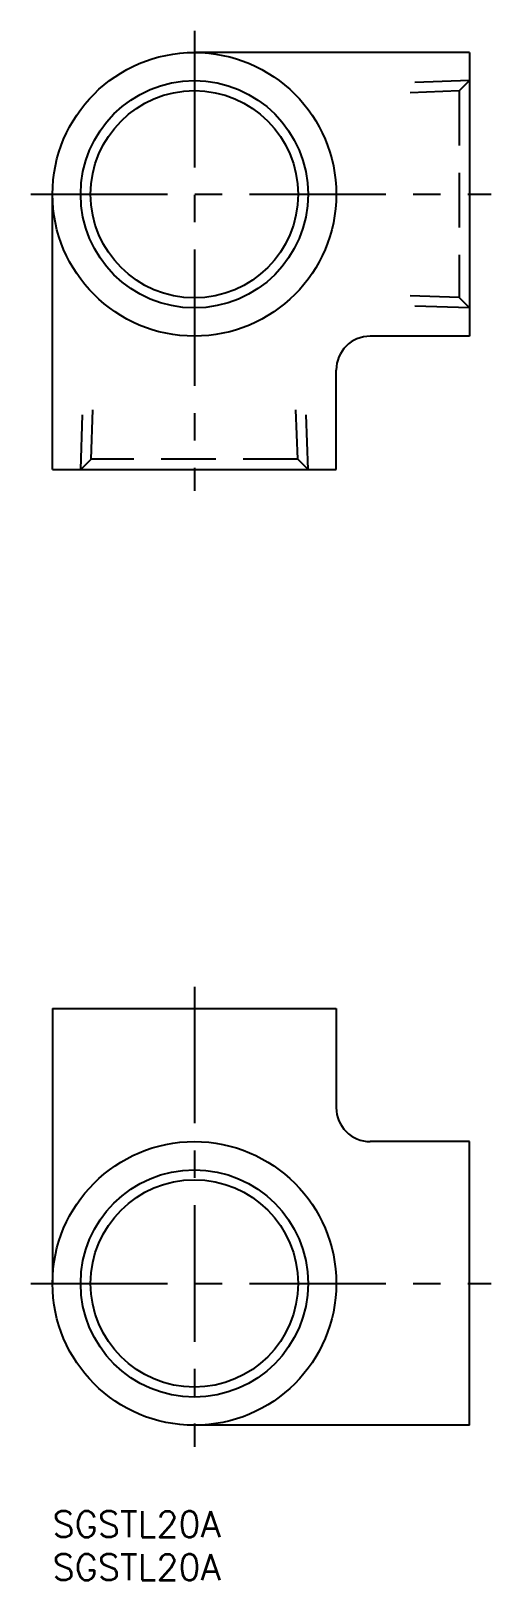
# Model space of a CAD drawing. Extents: x -2 to 51, y -8 to 172.
import ezdxf

# ---------------------------------------------------------------- set-up
doc = ezdxf.new("R2010")
doc.units = 0
doc.header["$LTSCALE"] = 0.5
doc.linetypes.add('CENTER', pattern=[50.8, 31.75, -6.35, 6.35, -6.35])
doc.linetypes.add('DASHED', pattern=[19.05, 12.7, -6.35])
for name, color, linetype in [('MSM_CENTER', 1, 'CENTER'), ('MSM_CONTINUOUS', 7, 'CONTINUOUS'), ('MSM_DASHED', 4, 'DASHED'), ('MSM_NARROW', 5, 'CONTINUOUS'), ('MSM_PART_NUMBER', 7, 'CONTINUOUS')]:
    doc.layers.add(name, color=color, linetype=linetype)
doc.styles.get("Standard").update_dxf_attribs({"font": 'txt.shx', "height": 3, "bigfont": 'bigfont.shx'})

# ---------------------------------------------------------------- blocks, each defined once
blk = doc.blocks.new('*U12')
at = {"layer": 'MSM_PART_NUMBER'}
blk.add_text('SGSTL20A', height=3, dxfattribs=at).set_placement((0, -3))
blk = doc.blocks.new('*U13')
at = {"layer": 'MSM_PART_NUMBER'}
blk.add_text('SGSTL20A', height=3, dxfattribs=at).set_placement((0, -8))

msp = doc.modelspace()

# ---------------------------------------------------------------- linework, layer by layer
at = {"layer": 'MSM_CENTER'}
for p, q in [((16.5, 172.19), (16.5, 118.69)), ((-2.5, 153.19), (51, 153.19)), ((16.5, 61), (16.5, 7.5)), ((-2.5, 26.5), (51, 26.5))]:
    msp.add_line(p, q, dxfattribs=at)
at = {"layer": 'MSM_CONTINUOUS'}
for p, q in [((48.5, 169.69), (16.5, 169.69)), ((48.5, 169.69), (48.5, 136.69)), ((0, 121.19), (0, 153.19)), ((48.5, 136.69), (36.95, 136.69)), ((33, 121.19), (33, 132.74)), ((0, 121.19), (33, 121.19)), ((0, 58.5), (33, 58.5)), ((0, 58.5), (0, 26.5)), ((33, 58.5), (33, 46.95)), ((48.5, 43), (36.95, 43)), ((48.5, 10), (48.5, 43)), ((48.5, 10), (16.5, 10))]:
    msp.add_line(p, q, dxfattribs=at)
for centre, radius in [((16.5, 153.19), 16.5), ((16.5, 153.19), 12.06), ((16.5, 26.5), 16.5), ((16.5, 26.5), 12.06)]:
    msp.add_circle(centre, radius, dxfattribs=at)
for centre, start, end in [((36.95, 132.74), 90, 180), ((36.95, 46.95), 180, 270)]:
    msp.add_arc(centre, 3.95, start, end, dxfattribs=at)
at = {"layer": 'MSM_DASHED'}
for p, q in [((48.5, 166.41), (41.58, 166.17)), ((47.3, 165.21), (48.5, 166.41)), ((47.3, 165.21), (41.58, 165.01)), ((47.3, 165.21), (47.3, 141.17)), ((47.3, 141.17), (41.58, 141.37)), ((47.3, 141.17), (48.5, 139.97)), ((48.5, 139.97), (41.58, 140.21)), ((3.28, 121.19), (3.52, 128.11)), ((4.48, 122.39), (4.68, 128.11)), ((28.52, 122.39), (28.32, 128.11)), ((29.72, 121.19), (29.48, 128.11)), ((4.48, 122.39), (3.28, 121.19)), ((28.52, 122.39), (4.48, 122.39)), ((28.52, 122.39), (29.72, 121.19))]:
    msp.add_line(p, q, dxfattribs=at)
at = {"layer": 'MSM_NARROW'}
for centre in [(16.5, 153.19), (16.5, 26.5)]:
    msp.add_circle(centre, 13.22, dxfattribs=at)

# ---------------------------------------------------------------- block references
at = {"layer": 'MSM_CONTINUOUS'}
for name in ['*U12', '*U13']:
    msp.add_blockref(name, (0, 0), dxfattribs=at)

doc.saveas('drawing.dxf')
